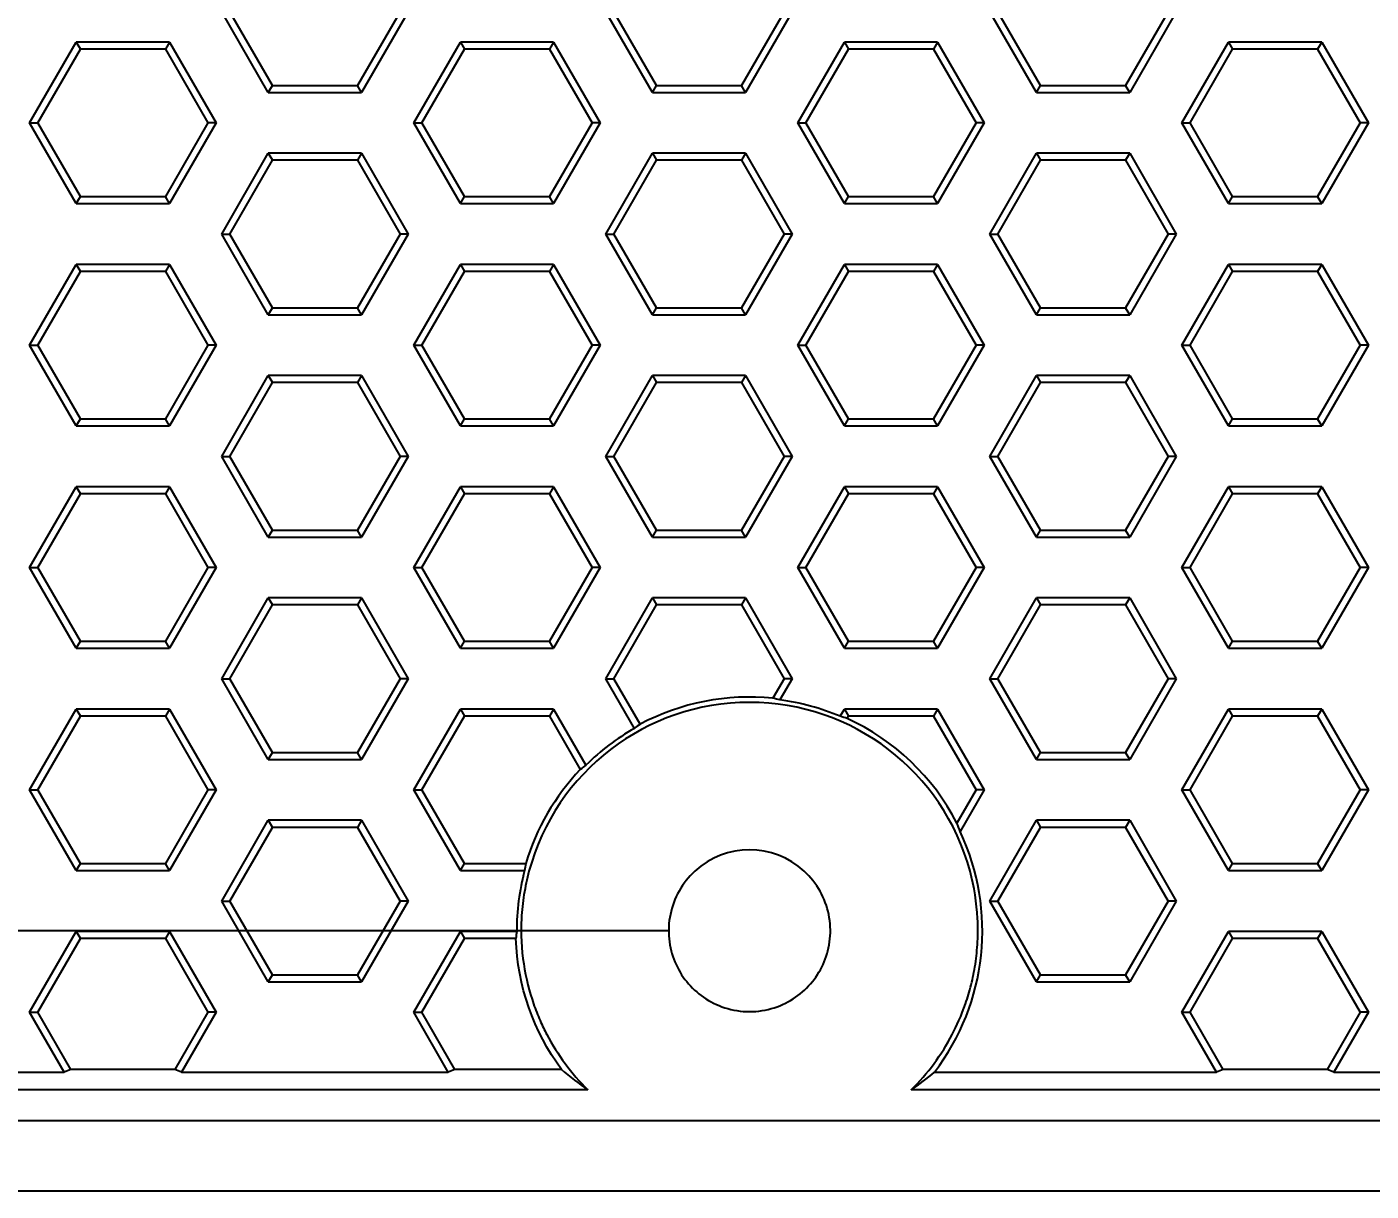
# Model space of a CAD drawing. Header units: inches. Extents: x 0.1 to 21.8, y 1.5 to 18.3.
# Drawn here: x 6.669 to 7.716, y 1.513 to 2.42 of the extents above; entities that cross this region are included whole.
import ezdxf

# ---------------------------------------------------------------- set-up
doc = ezdxf.new("R2010")
doc.units = ezdxf.units.IN
doc.header["$MEASUREMENT"] = 0
doc.layers.get('Defpoints').update_dxf_attribs({"color": 1})
doc.layers.add('Honeycomb', color=7, linetype='Continuous', true_color=0xffffff)
doc.styles.get("Standard").update_dxf_attribs({"font": 'Arial.ttf'})
doc.dimstyles.new('.1 DIM', dxfattribs={"dimscale": 0, "dimtxt": 0.15, "dimasz": 0.1, "dimexe": 0.18, "dimexo": 0.0625, "dimgap": 0.09, "dimtad": 0, "dimtih": 1, "dimtoh": 1, "dimdec": 5, "dimzin": 0, "dimdsep": 46, "dimlunit": 4, "dimtxsty": 'Standard', "dimcen": 0.09, "dimadec": 0, "dimazin": 0, "dimtfac": 1, "dimtdec": 5, "dimtofl": 0, "dimtmove": 0, "dimatfit": 3, "dimfxl": 1, "dimtolj": 1, "dimtzin": 0, "dimarcsym": 0})

# ---------------------------------------------------------------- blocks, each defined once
blk = doc.blocks.new('*D36')
at = {"layer": 'Defpoints', "color": 0, "lineweight": -2, "transparency": 16777216}
for p, q in [((7.1697, 3.1481), (4.7174, 3.1481)), ((4.8974, 3.0481), (4.8974, 2.8819)), ((4.8974, 1.816), (4.8974, 1.9822)), ((7.1697, 1.716), (4.7174, 1.716))]:
    blk.add_line(p, q, dxfattribs=at)
at = {"layer": 'Defpoints', "color": 0, "transparency": 16777216}
for p in [(7.2322, 3.1481), (4.8974, 1.716), (7.2322, 1.716)]:
    blk.add_point(p, dxfattribs=at)
for points in [[(4.8808, 3.0481), (4.9141, 3.0481), (4.8974, 3.1481)], [(4.8808, 1.816), (4.9141, 1.816), (4.8974, 1.716)]]:
    blk.add_solid(points, dxfattribs=at)
at = {"layer": 'Defpoints', "color": 0, "transparency": 16777216, "char_height": 0.15, "attachment_point": 5}
for s, insert in [('\\A1;1{\\H1x;\\S7/16;}"', (4.8974, 2.6965)), ('\\A1;[36.37 mm]', (4.8974, 2.2466))]:
    blk.add_mtext(s, dxfattribs=dict(at, insert=insert))

msp = doc.modelspace()

# ---------------------------------------------------------------- linework, layer by layer
at = {"layer": 'Honeycomb', "color": 250, "linetype": 'Continuous'}
for p, q in [((6.857355, 2.369156), (6.821031, 2.432072)), ((6.860534, 2.374662), (6.827388, 2.432072)), ((6.959972, 2.432072), (6.926826, 2.374662)), ((6.966329, 2.432072), (6.930005, 2.369156)), ((7.15655, 2.369156), (7.120226, 2.432072)), ((7.159729, 2.374662), (7.126583, 2.432072)), ((7.259167, 2.432072), (7.226021, 2.374662)), ((7.265524, 2.432072), (7.2292, 2.369156)), ((7.455745, 2.369156), (7.419421, 2.432072)), ((7.458924, 2.374662), (7.425778, 2.432072)), ((7.558362, 2.432072), (7.525216, 2.374662)), ((7.564719, 2.432072), (7.528395, 2.369156)), ((6.671433, 2.345463), (6.707758, 2.408379)), ((6.677791, 2.345463), (6.710937, 2.402873)), ((6.707758, 2.408379), (6.710937, 2.402873)), ((6.780407, 2.408379), (6.707758, 2.408379)), ((6.777228, 2.402873), (6.710937, 2.402873)), ((6.780407, 2.408379), (6.777228, 2.402873)), ((6.777228, 2.402873), (6.810374, 2.345463)), ((6.780407, 2.408379), (6.816732, 2.345463)), ((6.970628, 2.345463), (7.006953, 2.408379)), ((6.976986, 2.345463), (7.010132, 2.402873)), ((7.006953, 2.408379), (7.010132, 2.402873)), ((7.079602, 2.408379), (7.006953, 2.408379)), ((7.076423, 2.402873), (7.010132, 2.402873)), ((7.079602, 2.408379), (7.076423, 2.402873)), ((7.076423, 2.402873), (7.109569, 2.345463)), ((7.079602, 2.408379), (7.115927, 2.345463)), ((7.269823, 2.345463), (7.306148, 2.408379)), ((7.276181, 2.345463), (7.309327, 2.402873)), ((7.306148, 2.408379), (7.309327, 2.402873)), ((7.378797, 2.408379), (7.306148, 2.408379)), ((7.375618, 2.402873), (7.309327, 2.402873)), ((7.378797, 2.408379), (7.375618, 2.402873)), ((7.375618, 2.402873), (7.408764, 2.345463)), ((7.378797, 2.408379), (7.415122, 2.345463)), ((7.569018, 2.345463), (7.605343, 2.408379)), ((7.575376, 2.345463), (7.608522, 2.402873)), ((7.605343, 2.408379), (7.608522, 2.402873)), ((7.677992, 2.408379), (7.605343, 2.408379)), ((7.674814, 2.402873), (7.608522, 2.402873)), ((7.677992, 2.408379), (7.674814, 2.402873)), ((7.674814, 2.402873), (7.707959, 2.345463)), ((7.677992, 2.408379), (7.714317, 2.345463)), ((6.857355, 2.369156), (6.860534, 2.374662)), ((6.857355, 2.369156), (6.930005, 2.369156)), ((6.860534, 2.374662), (6.926826, 2.374662)), ((6.930005, 2.369156), (6.926826, 2.374662)), ((7.15655, 2.369156), (7.159729, 2.374662)), ((7.15655, 2.369156), (7.2292, 2.369156)), ((7.159729, 2.374662), (7.226021, 2.374662)), ((7.2292, 2.369156), (7.226021, 2.374662)), ((7.455745, 2.369156), (7.458924, 2.374662)), ((7.455745, 2.369156), (7.528395, 2.369156)), ((7.458924, 2.374662), (7.525216, 2.374662)), ((7.528395, 2.369156), (7.525216, 2.374662)), ((6.707758, 2.282547), (6.671433, 2.345463)), ((6.671433, 2.345463), (6.677791, 2.345463)), ((6.710937, 2.288053), (6.677791, 2.345463)), ((6.810374, 2.345463), (6.777228, 2.288053)), ((6.816732, 2.345463), (6.780407, 2.282547)), ((6.816732, 2.345463), (6.810374, 2.345463)), ((7.006953, 2.282547), (6.970628, 2.345463)), ((6.970628, 2.345463), (6.976986, 2.345463)), ((7.010132, 2.288053), (6.976986, 2.345463)), ((7.109569, 2.345463), (7.076423, 2.288053)), ((7.115927, 2.345463), (7.079602, 2.282547)), ((7.115927, 2.345463), (7.109569, 2.345463)), ((7.306148, 2.282547), (7.269823, 2.345463)), ((7.269823, 2.345463), (7.276181, 2.345463)), ((7.309327, 2.288053), (7.276181, 2.345463)), ((7.408764, 2.345463), (7.375618, 2.288053)), ((7.415122, 2.345463), (7.378797, 2.282547)), ((7.415122, 2.345463), (7.408764, 2.345463)), ((7.605343, 2.282547), (7.569018, 2.345463)), ((7.569018, 2.345463), (7.575376, 2.345463)), ((7.608522, 2.288053), (7.575376, 2.345463)), ((7.707959, 2.345463), (7.674814, 2.288053)), ((7.714317, 2.345463), (7.677992, 2.282547)), ((7.714317, 2.345463), (7.707959, 2.345463)), ((6.821031, 2.258854), (6.857355, 2.32177)), ((6.827388, 2.258854), (6.860534, 2.316264)), ((6.857355, 2.32177), (6.860534, 2.316264)), ((6.930005, 2.32177), (6.857355, 2.32177)), ((6.926826, 2.316264), (6.860534, 2.316264)), ((6.930005, 2.32177), (6.926826, 2.316264)), ((6.926826, 2.316264), (6.959972, 2.258854)), ((6.930005, 2.32177), (6.966329, 2.258854)), ((7.120226, 2.258854), (7.15655, 2.32177)), ((7.126583, 2.258854), (7.159729, 2.316264)), ((7.15655, 2.32177), (7.159729, 2.316264)), ((7.2292, 2.32177), (7.15655, 2.32177)), ((7.226021, 2.316264), (7.159729, 2.316264)), ((7.2292, 2.32177), (7.226021, 2.316264)), ((7.226021, 2.316264), (7.259167, 2.258854)), ((7.2292, 2.32177), (7.265524, 2.258854)), ((7.419421, 2.258854), (7.455745, 2.32177)), ((7.425778, 2.258854), (7.458924, 2.316264)), ((7.455745, 2.32177), (7.458924, 2.316264)), ((7.528395, 2.32177), (7.455745, 2.32177)), ((7.525216, 2.316264), (7.458924, 2.316264)), ((7.528395, 2.32177), (7.525216, 2.316264)), ((7.525216, 2.316264), (7.558362, 2.258854)), ((7.528395, 2.32177), (7.564719, 2.258854)), ((6.707758, 2.282547), (6.710937, 2.288053)), ((6.710937, 2.288053), (6.777228, 2.288053)), ((6.780407, 2.282547), (6.777228, 2.288053)), ((7.006953, 2.282547), (7.010132, 2.288053)), ((7.010132, 2.288053), (7.076423, 2.288053)), ((7.079602, 2.282547), (7.076423, 2.288053)), ((7.306148, 2.282547), (7.309327, 2.288053)), ((7.309327, 2.288053), (7.375618, 2.288053)), ((7.378797, 2.282547), (7.375618, 2.288053)), ((7.605343, 2.282547), (7.608522, 2.288053)), ((7.608522, 2.288053), (7.674814, 2.288053)), ((7.677992, 2.282547), (7.674814, 2.288053)), ((6.707758, 2.282547), (6.780407, 2.282547)), ((7.006953, 2.282547), (7.079602, 2.282547)), ((7.306148, 2.282547), (7.378797, 2.282547)), ((7.605343, 2.282547), (7.677992, 2.282547)), ((6.857355, 2.195938), (6.821031, 2.258854)), ((6.821031, 2.258854), (6.827388, 2.258854)), ((6.860534, 2.201444), (6.827388, 2.258854)), ((6.959972, 2.258854), (6.926826, 2.201444)), ((6.966329, 2.258854), (6.930005, 2.195938)), ((6.966329, 2.258854), (6.959972, 2.258854)), ((7.15655, 2.195938), (7.120226, 2.258854)), ((7.120226, 2.258854), (7.126583, 2.258854)), ((7.159729, 2.201444), (7.126583, 2.258854)), ((7.259167, 2.258854), (7.226021, 2.201444)), ((7.265524, 2.258854), (7.2292, 2.195938)), ((7.265524, 2.258854), (7.259167, 2.258854)), ((7.455745, 2.195938), (7.419421, 2.258854)), ((7.419421, 2.258854), (7.425778, 2.258854)), ((7.458924, 2.201444), (7.425778, 2.258854)), ((7.558362, 2.258854), (7.525216, 2.201444)), ((7.564719, 2.258854), (7.528395, 2.195938)), ((7.564719, 2.258854), (7.558362, 2.258854)), ((6.671433, 2.172245), (6.707758, 2.235161)), ((6.707758, 2.235161), (6.710937, 2.229655)), ((6.780407, 2.235161), (6.707758, 2.235161)), ((6.780407, 2.235161), (6.777228, 2.229655)), ((6.780407, 2.235161), (6.816732, 2.172245)), ((6.970628, 2.172245), (7.006953, 2.235161)), ((7.006953, 2.235161), (7.010132, 2.229655)), ((7.079602, 2.235161), (7.006953, 2.235161)), ((7.079602, 2.235161), (7.076423, 2.229655)), ((7.079602, 2.235161), (7.115927, 2.172245)), ((7.269823, 2.172245), (7.306148, 2.235161)), ((7.306148, 2.235161), (7.309327, 2.229655)), ((7.378797, 2.235161), (7.306148, 2.235161)), ((7.378797, 2.235161), (7.375618, 2.229655)), ((7.378797, 2.235161), (7.415122, 2.172245)), ((7.569018, 2.172245), (7.605343, 2.235161)), ((7.605343, 2.235161), (7.608522, 2.229655)), ((7.677992, 2.235161), (7.605343, 2.235161)), ((7.677992, 2.235161), (7.674814, 2.229655)), ((7.677992, 2.235161), (7.714317, 2.172245)), ((6.677791, 2.172245), (6.710937, 2.229655)), ((6.777228, 2.229655), (6.710937, 2.229655)), ((6.777228, 2.229655), (6.810374, 2.172245)), ((6.976986, 2.172245), (7.010132, 2.229655)), ((7.076423, 2.229655), (7.010132, 2.229655)), ((7.076423, 2.229655), (7.109569, 2.172245)), ((7.276181, 2.172245), (7.309327, 2.229655)), ((7.375618, 2.229655), (7.309327, 2.229655)), ((7.375618, 2.229655), (7.408764, 2.172245)), ((7.575376, 2.172245), (7.608522, 2.229655)), ((7.674814, 2.229655), (7.608522, 2.229655)), ((7.674814, 2.229655), (7.707959, 2.172245)), ((6.857355, 2.195938), (6.860534, 2.201444)), ((6.860534, 2.201444), (6.926826, 2.201444)), ((6.930005, 2.195938), (6.926826, 2.201444)), ((7.15655, 2.195938), (7.159729, 2.201444)), ((7.159729, 2.201444), (7.226021, 2.201444)), ((7.2292, 2.195938), (7.226021, 2.201444)), ((7.455745, 2.195938), (7.458924, 2.201444)), ((7.458924, 2.201444), (7.525216, 2.201444)), ((7.528395, 2.195938), (7.525216, 2.201444)), ((6.857355, 2.195938), (6.930005, 2.195938)), ((7.15655, 2.195938), (7.2292, 2.195938)), ((7.455745, 2.195938), (7.528395, 2.195938)), ((6.707758, 2.109329), (6.671433, 2.172245)), ((6.671433, 2.172245), (6.677791, 2.172245)), ((6.710937, 2.114834), (6.677791, 2.172245)), ((6.810374, 2.172245), (6.777228, 2.114834)), ((6.816732, 2.172245), (6.780407, 2.109329)), ((6.816732, 2.172245), (6.810374, 2.172245)), ((7.006953, 2.109329), (6.970628, 2.172245)), ((6.970628, 2.172245), (6.976986, 2.172245)), ((7.010132, 2.114834), (6.976986, 2.172245)), ((7.109569, 2.172245), (7.076423, 2.114834)), ((7.115927, 2.172245), (7.079602, 2.109329)), ((7.115927, 2.172245), (7.109569, 2.172245)), ((7.306148, 2.109329), (7.269823, 2.172245)), ((7.269823, 2.172245), (7.276181, 2.172245)), ((7.309327, 2.114834), (7.276181, 2.172245)), ((7.408764, 2.172245), (7.375618, 2.114834)), ((7.415122, 2.172245), (7.378797, 2.109329)), ((7.415122, 2.172245), (7.408764, 2.172245)), ((7.605343, 2.109329), (7.569018, 2.172245)), ((7.569018, 2.172245), (7.575376, 2.172245)), ((7.608522, 2.114834), (7.575376, 2.172245)), ((7.707959, 2.172245), (7.674814, 2.114834)), ((7.714317, 2.172245), (7.677992, 2.109329)), ((7.714317, 2.172245), (7.707959, 2.172245)), ((6.821031, 2.085636), (6.857355, 2.148552)), ((6.857355, 2.148552), (6.860534, 2.143046)), ((6.930005, 2.148552), (6.857355, 2.148552)), ((6.930005, 2.148552), (6.926826, 2.143046)), ((6.930005, 2.148552), (6.966329, 2.085636)), ((7.120226, 2.085636), (7.15655, 2.148552)), ((7.15655, 2.148552), (7.159729, 2.143046)), ((7.2292, 2.148552), (7.15655, 2.148552)), ((7.2292, 2.148552), (7.226021, 2.143046)), ((7.2292, 2.148552), (7.265524, 2.085636)), ((7.419421, 2.085636), (7.455745, 2.148552)), ((7.455745, 2.148552), (7.458924, 2.143046)), ((7.528395, 2.148552), (7.455745, 2.148552)), ((7.528395, 2.148552), (7.525216, 2.143046)), ((7.528395, 2.148552), (7.564719, 2.085636)), ((6.827388, 2.085636), (6.860534, 2.143046)), ((6.926826, 2.143046), (6.860534, 2.143046)), ((6.926826, 2.143046), (6.959972, 2.085636)), ((7.126583, 2.085636), (7.159729, 2.143046)), ((7.226021, 2.143046), (7.159729, 2.143046)), ((7.226021, 2.143046), (7.259167, 2.085636)), ((7.425778, 2.085636), (7.458924, 2.143046)), ((7.525216, 2.143046), (7.458924, 2.143046)), ((7.525216, 2.143046), (7.558362, 2.085636)), ((6.707758, 2.109329), (6.710937, 2.114834)), ((6.707758, 2.109329), (6.780407, 2.109329)), ((6.710937, 2.114834), (6.777228, 2.114834)), ((6.780407, 2.109329), (6.777228, 2.114834)), ((7.006953, 2.109329), (7.010132, 2.114834)), ((7.006953, 2.109329), (7.079602, 2.109329)), ((7.010132, 2.114834), (7.076423, 2.114834)), ((7.079602, 2.109329), (7.076423, 2.114834)), ((7.306148, 2.109329), (7.309327, 2.114834)), ((7.306148, 2.109329), (7.378797, 2.109329)), ((7.309327, 2.114834), (7.375618, 2.114834)), ((7.378797, 2.109329), (7.375618, 2.114834)), ((7.605343, 2.109329), (7.608522, 2.114834)), ((7.605343, 2.109329), (7.677992, 2.109329)), ((7.608522, 2.114834), (7.674814, 2.114834)), ((7.677992, 2.109329), (7.674814, 2.114834)), ((6.857355, 2.02272), (6.821031, 2.085636)), ((6.821031, 2.085636), (6.827388, 2.085636)), ((6.860534, 2.028225), (6.827388, 2.085636)), ((6.959972, 2.085636), (6.926826, 2.028225)), ((6.966329, 2.085636), (6.930005, 2.02272)), ((6.966329, 2.085636), (6.959972, 2.085636)), ((7.15655, 2.02272), (7.120226, 2.085636)), ((7.120226, 2.085636), (7.126583, 2.085636)), ((7.159729, 2.028225), (7.126583, 2.085636)), ((7.259167, 2.085636), (7.226021, 2.028225)), ((7.265524, 2.085636), (7.2292, 2.02272)), ((7.265524, 2.085636), (7.259167, 2.085636)), ((7.455745, 2.02272), (7.419421, 2.085636)), ((7.419421, 2.085636), (7.425778, 2.085636)), ((7.458924, 2.028225), (7.425778, 2.085636)), ((7.558362, 2.085636), (7.525216, 2.028225)), ((7.564719, 2.085636), (7.528395, 2.02272)), ((7.564719, 2.085636), (7.558362, 2.085636)), ((6.671433, 1.999027), (6.707758, 2.061943)), ((6.677791, 1.999027), (6.710937, 2.056437)), ((6.707758, 2.061943), (6.710937, 2.056437)), ((6.780407, 2.061943), (6.707758, 2.061943)), ((6.777228, 2.056437), (6.710937, 2.056437)), ((6.780407, 2.061943), (6.777228, 2.056437)), ((6.777228, 2.056437), (6.810374, 1.999027)), ((6.780407, 2.061943), (6.816732, 1.999027)), ((6.970628, 1.999027), (7.006953, 2.061943)), ((6.976986, 1.999027), (7.010132, 2.056437)), ((7.006953, 2.061943), (7.010132, 2.056437)), ((7.079602, 2.061943), (7.006953, 2.061943)), ((7.076423, 2.056437), (7.010132, 2.056437)), ((7.079602, 2.061943), (7.076423, 2.056437)), ((7.076423, 2.056437), (7.109569, 1.999027)), ((7.079602, 2.061943), (7.115927, 1.999027)), ((7.269823, 1.999027), (7.306148, 2.061943)), ((7.276181, 1.999027), (7.309327, 2.056437)), ((7.306148, 2.061943), (7.309327, 2.056437)), ((7.378797, 2.061943), (7.306148, 2.061943)), ((7.375618, 2.056437), (7.309327, 2.056437)), ((7.378797, 2.061943), (7.375618, 2.056437)), ((7.375618, 2.056437), (7.408764, 1.999027)), ((7.378797, 2.061943), (7.415122, 1.999027)), ((7.569018, 1.999027), (7.605343, 2.061943)), ((7.575376, 1.999027), (7.608522, 2.056437)), ((7.605343, 2.061943), (7.608522, 2.056437)), ((7.677992, 2.061943), (7.605343, 2.061943)), ((7.674814, 2.056437), (7.608522, 2.056437)), ((7.677992, 2.061943), (7.674814, 2.056437)), ((7.674814, 2.056437), (7.707959, 1.999027)), ((7.677992, 2.061943), (7.714317, 1.999027)), ((6.857355, 2.02272), (6.860534, 2.028225)), ((6.857355, 2.02272), (6.930005, 2.02272)), ((6.860534, 2.028225), (6.926826, 2.028225)), ((6.930005, 2.02272), (6.926826, 2.028225)), ((7.15655, 2.02272), (7.159729, 2.028225)), ((7.15655, 2.02272), (7.2292, 2.02272)), ((7.159729, 2.028225), (7.226021, 2.028225)), ((7.2292, 2.02272), (7.226021, 2.028225)), ((7.455745, 2.02272), (7.458924, 2.028225)), ((7.455745, 2.02272), (7.528395, 2.02272)), ((7.458924, 2.028225), (7.525216, 2.028225)), ((7.528395, 2.02272), (7.525216, 2.028225)), ((6.707758, 1.936111), (6.671433, 1.999027)), ((6.671433, 1.999027), (6.677791, 1.999027)), ((6.710937, 1.941616), (6.677791, 1.999027)), ((6.810374, 1.999027), (6.777228, 1.941616)), ((6.816732, 1.999027), (6.780407, 1.936111)), ((6.816732, 1.999027), (6.810374, 1.999027)), ((7.006953, 1.936111), (6.970628, 1.999027)), ((6.970628, 1.999027), (6.976986, 1.999027)), ((7.010132, 1.941616), (6.976986, 1.999027)), ((7.109569, 1.999027), (7.076423, 1.941616)), ((7.115927, 1.999027), (7.079602, 1.936111)), ((7.115927, 1.999027), (7.109569, 1.999027)), ((7.306148, 1.936111), (7.269823, 1.999027)), ((7.269823, 1.999027), (7.276181, 1.999027)), ((7.309327, 1.941616), (7.276181, 1.999027)), ((7.408764, 1.999027), (7.375618, 1.941616)), ((7.415122, 1.999027), (7.378797, 1.936111)), ((7.415122, 1.999027), (7.408764, 1.999027)), ((7.605343, 1.936111), (7.569018, 1.999027)), ((7.569018, 1.999027), (7.575376, 1.999027)), ((7.608522, 1.941616), (7.575376, 1.999027)), ((7.707959, 1.999027), (7.674814, 1.941616)), ((7.714317, 1.999027), (7.677992, 1.936111)), ((7.714317, 1.999027), (7.707959, 1.999027)), ((6.821031, 1.912418), (6.857355, 1.975334)), ((6.827388, 1.912418), (6.860534, 1.969828)), ((6.857355, 1.975334), (6.860534, 1.969828)), ((6.930005, 1.975334), (6.857355, 1.975334)), ((6.926826, 1.969828), (6.860534, 1.969828)), ((6.930005, 1.975334), (6.926826, 1.969828)), ((6.926826, 1.969828), (6.959972, 1.912418)), ((6.930005, 1.975334), (6.966329, 1.912418)), ((7.120226, 1.912418), (7.15655, 1.975334)), ((7.126583, 1.912418), (7.159729, 1.969828)), ((7.15655, 1.975334), (7.159729, 1.969828)), ((7.2292, 1.975334), (7.15655, 1.975334)), ((7.226021, 1.969828), (7.159729, 1.969828)), ((7.2292, 1.975334), (7.226021, 1.969828)), ((7.226021, 1.969828), (7.259167, 1.912418)), ((7.2292, 1.975334), (7.265524, 1.912418)), ((7.419421, 1.912418), (7.455745, 1.975334)), ((7.425778, 1.912418), (7.458924, 1.969828)), ((7.455745, 1.975334), (7.458924, 1.969828)), ((7.528395, 1.975334), (7.455745, 1.975334)), ((7.525216, 1.969828), (7.458924, 1.969828)), ((7.528395, 1.975334), (7.525216, 1.969828)), ((7.525216, 1.969828), (7.558362, 1.912418)), ((7.528395, 1.975334), (7.564719, 1.912418)), ((6.707758, 1.936111), (6.710937, 1.941616)), ((6.710937, 1.941616), (6.777228, 1.941616)), ((6.780407, 1.936111), (6.777228, 1.941616)), ((7.006953, 1.936111), (7.010132, 1.941616)), ((7.010132, 1.941616), (7.076423, 1.941616)), ((7.079602, 1.936111), (7.076423, 1.941616)), ((7.306148, 1.936111), (7.309327, 1.941616)), ((7.309327, 1.941616), (7.375618, 1.941616)), ((7.378797, 1.936111), (7.375618, 1.941616)), ((7.605343, 1.936111), (7.608522, 1.941616)), ((7.608522, 1.941616), (7.674814, 1.941616)), ((7.677992, 1.936111), (7.674814, 1.941616)), ((6.707758, 1.936111), (6.780407, 1.936111)), ((7.006953, 1.936111), (7.079602, 1.936111)), ((7.306148, 1.936111), (7.378797, 1.936111)), ((7.605343, 1.936111), (7.677992, 1.936111)), ((6.857355, 1.849501), (6.821031, 1.912418)), ((6.821031, 1.912418), (6.827388, 1.912418)), ((6.860534, 1.855007), (6.827388, 1.912418)), ((6.959972, 1.912418), (6.926826, 1.855007)), ((6.966329, 1.912418), (6.930005, 1.849501)), ((6.966329, 1.912418), (6.959972, 1.912418)), ((7.142573, 1.87371), (7.120226, 1.912418)), ((7.120226, 1.912418), (7.126583, 1.912418)), ((7.147057, 1.876955), (7.126583, 1.912418)), ((7.259167, 1.912418), (7.250385, 1.897207)), ((7.265524, 1.912418), (7.255969, 1.895868)), ((7.265524, 1.912418), (7.259167, 1.912418)), ((7.455745, 1.849501), (7.419421, 1.912418)), ((7.419421, 1.912418), (7.425778, 1.912418)), ((7.458924, 1.855007), (7.425778, 1.912418)), ((7.558362, 1.912418), (7.525216, 1.855007)), ((7.564719, 1.912418), (7.528395, 1.849501)), ((7.564719, 1.912418), (7.558362, 1.912418)), ((6.671433, 1.825808), (6.707758, 1.888725)), ((6.707758, 1.888725), (6.710937, 1.883219)), ((6.780407, 1.888725), (6.707758, 1.888725)), ((6.780407, 1.888725), (6.777228, 1.883219)), ((6.780407, 1.888725), (6.816732, 1.825808)), ((6.970628, 1.825808), (7.006953, 1.888725)), ((7.006953, 1.888725), (7.010132, 1.883219)), ((7.079602, 1.888725), (7.006953, 1.888725)), ((7.079602, 1.888725), (7.076423, 1.883219)), ((7.079602, 1.888725), (7.10479, 1.845098)), ((7.302899, 1.883098), (7.306148, 1.888725)), ((7.306148, 1.888725), (7.309327, 1.883219)), ((7.378797, 1.888725), (7.306148, 1.888725)), ((7.378797, 1.888725), (7.375618, 1.883219)), ((7.378797, 1.888725), (7.415122, 1.825808)), ((7.569018, 1.825808), (7.605343, 1.888725)), ((7.605343, 1.888725), (7.608522, 1.883219)), ((7.677992, 1.888725), (7.605343, 1.888725)), ((7.677992, 1.888725), (7.674814, 1.883219)), ((7.677992, 1.888725), (7.714317, 1.825808)), ((6.677791, 1.825808), (6.710937, 1.883219)), ((6.777228, 1.883219), (6.710937, 1.883219)), ((6.777228, 1.883219), (6.810374, 1.825808)), ((6.976986, 1.825808), (7.010132, 1.883219)), ((7.076423, 1.883219), (7.010132, 1.883219)), ((7.076423, 1.883219), (7.10043, 1.841639)), ((7.308311, 1.881461), (7.309327, 1.883219)), ((7.375618, 1.883219), (7.309327, 1.883219)), ((7.375618, 1.883219), (7.408764, 1.825808)), ((7.575376, 1.825808), (7.608522, 1.883219)), ((7.674814, 1.883219), (7.608522, 1.883219)), ((7.674814, 1.883219), (7.707959, 1.825808)), ((6.857355, 1.849501), (6.860534, 1.855007)), ((6.860534, 1.855007), (6.926826, 1.855007)), ((6.930005, 1.849501), (6.926826, 1.855007)), ((7.455745, 1.849501), (7.458924, 1.855007)), ((7.458924, 1.855007), (7.525216, 1.855007)), ((7.528395, 1.849501), (7.525216, 1.855007)), ((6.857355, 1.849501), (6.930005, 1.849501)), ((7.455745, 1.849501), (7.528395, 1.849501)), ((6.707758, 1.762892), (6.671433, 1.825808)), ((6.671433, 1.825808), (6.677791, 1.825808)), ((6.710937, 1.768398), (6.677791, 1.825808)), ((6.810374, 1.825808), (6.777228, 1.768398)), ((6.816732, 1.825808), (6.780407, 1.762892)), ((6.816732, 1.825808), (6.810374, 1.825808)), ((7.006953, 1.762892), (6.970628, 1.825808)), ((6.970628, 1.825808), (6.976986, 1.825808)), ((7.010132, 1.768398), (6.976986, 1.825808)), ((7.408764, 1.825808), (7.393829, 1.799939)), ((7.415122, 1.825808), (7.39635, 1.793294)), ((7.415122, 1.825808), (7.408764, 1.825808)), ((7.605343, 1.762892), (7.569018, 1.825808)), ((7.569018, 1.825808), (7.575376, 1.825808)), ((7.608522, 1.768398), (7.575376, 1.825808)), ((7.707959, 1.825808), (7.674814, 1.768398)), ((7.714317, 1.825808), (7.677992, 1.762892)), ((7.714317, 1.825808), (7.707959, 1.825808)), ((6.821031, 1.739199), (6.857355, 1.802115)), ((6.857355, 1.802115), (6.860534, 1.79661)), ((6.930005, 1.802115), (6.857355, 1.802115)), ((6.930005, 1.802115), (6.926826, 1.79661)), ((6.930005, 1.802115), (6.966329, 1.739199)), ((7.419421, 1.739199), (7.455745, 1.802115)), ((7.455745, 1.802115), (7.458924, 1.79661)), ((7.528395, 1.802115), (7.455745, 1.802115)), ((7.528395, 1.802115), (7.525216, 1.79661)), ((7.528395, 1.802115), (7.564719, 1.739199)), ((6.827388, 1.739199), (6.860534, 1.79661)), ((6.926826, 1.79661), (6.860534, 1.79661)), ((6.926826, 1.79661), (6.959972, 1.739199)), ((7.425778, 1.739199), (7.458924, 1.79661)), ((7.525216, 1.79661), (7.458924, 1.79661)), ((7.525216, 1.79661), (7.558362, 1.739199)), ((6.707758, 1.762892), (6.710937, 1.768398)), ((6.707758, 1.762892), (6.780407, 1.762892)), ((6.710937, 1.768398), (6.777228, 1.768398)), ((6.780407, 1.762892), (6.777228, 1.768398)), ((7.006953, 1.762892), (7.010132, 1.768398)), ((7.006953, 1.762892), (7.057018, 1.762892)), ((7.010132, 1.768398), (7.057866, 1.768398)), ((7.605343, 1.762892), (7.608522, 1.768398)), ((7.605343, 1.762892), (7.677992, 1.762892)), ((7.608522, 1.768398), (7.674814, 1.768398)), ((7.677992, 1.762892), (7.674814, 1.768398)), ((6.857355, 1.676283), (6.821031, 1.739199)), ((6.821031, 1.739199), (6.827388, 1.739199)), ((6.860534, 1.681789), (6.827388, 1.739199)), ((6.959972, 1.739199), (6.926826, 1.681789)), ((6.966329, 1.739199), (6.930005, 1.676283)), ((6.966329, 1.739199), (6.959972, 1.739199)), ((7.455745, 1.676283), (7.419421, 1.739199)), ((7.419421, 1.739199), (7.425778, 1.739199)), ((7.458924, 1.681789), (7.425778, 1.739199)), ((7.558362, 1.739199), (7.525216, 1.681789)), ((7.564719, 1.739199), (7.528395, 1.676283)), ((7.564719, 1.739199), (7.558362, 1.739199)), ((6.671433, 1.65259), (6.707758, 1.715506)), ((6.677791, 1.65259), (6.710937, 1.710001)), ((6.707758, 1.715506), (6.710937, 1.710001)), ((6.780407, 1.715506), (6.707758, 1.715506)), ((6.777228, 1.710001), (6.710937, 1.710001)), ((6.780407, 1.715506), (6.777228, 1.710001)), ((6.777228, 1.710001), (6.810374, 1.65259)), ((6.780407, 1.715506), (6.816732, 1.65259)), ((6.970628, 1.65259), (7.006953, 1.715506)), ((6.976986, 1.65259), (7.010132, 1.710001)), ((7.006953, 1.715506), (7.010132, 1.710001)), ((7.050865, 1.715506), (7.006953, 1.715506)), ((7.050278, 1.710001), (7.010132, 1.710001)), ((7.569018, 1.65259), (7.605343, 1.715506)), ((7.575376, 1.65259), (7.608522, 1.710001)), ((7.605343, 1.715506), (7.608522, 1.710001)), ((7.677992, 1.715506), (7.605343, 1.715506)), ((7.674814, 1.710001), (7.608522, 1.710001)), ((7.677992, 1.715506), (7.674814, 1.710001)), ((7.674814, 1.710001), (7.707959, 1.65259)), ((7.677992, 1.715506), (7.714317, 1.65259)), ((6.857355, 1.676283), (6.860534, 1.681789)), ((6.857355, 1.676283), (6.930005, 1.676283)), ((6.860534, 1.681789), (6.926826, 1.681789)), ((6.930005, 1.676283), (6.926826, 1.681789)), ((7.455745, 1.676283), (7.458924, 1.681789)), ((7.455745, 1.676283), (7.528395, 1.676283)), ((7.458924, 1.681789), (7.525216, 1.681789)), ((7.528395, 1.676283), (7.525216, 1.681789)), ((6.698383, 1.605912), (6.671433, 1.65259)), ((6.671433, 1.65259), (6.677791, 1.65259)), ((6.70355, 1.607974), (6.677791, 1.65259)), ((6.810374, 1.65259), (6.784615, 1.607974)), ((6.816732, 1.65259), (6.789782, 1.605912)), ((6.816732, 1.65259), (6.810374, 1.65259)), ((6.997578, 1.605912), (6.970628, 1.65259)), ((6.970628, 1.65259), (6.976986, 1.65259)), ((7.002745, 1.607974), (6.976986, 1.65259)), ((7.595968, 1.605912), (7.569018, 1.65259)), ((7.569018, 1.65259), (7.575376, 1.65259)), ((7.601135, 1.607974), (7.575376, 1.65259)), ((7.707959, 1.65259), (7.6822, 1.607974)), ((7.714317, 1.65259), (7.687367, 1.605912)), ((7.714317, 1.65259), (7.707959, 1.65259)), ((6.490587, 1.605912), (6.698383, 1.605912)), ((6.70355, 1.607974), (6.698383, 1.605912)), ((6.784615, 1.607974), (6.70355, 1.607974)), ((6.789782, 1.605912), (6.784615, 1.607974)), ((6.789782, 1.605912), (6.997578, 1.605912)), ((7.002745, 1.607974), (6.997578, 1.605912)), ((7.085724, 1.607974), (7.002745, 1.607974)), ((7.376354, 1.605912), (7.595968, 1.605912)), ((7.601135, 1.607974), (7.595968, 1.605912)), ((7.6822, 1.607974), (7.601135, 1.607974)), ((7.687367, 1.605912), (7.6822, 1.607974)), ((7.687367, 1.605912), (7.895163, 1.605912)), ((7.106297, 1.592035), (5.809515, 1.592035)), ((16.003413, 1.592035), (7.358189, 1.592035)), ((5.734299, 1.568139), (17.627303, 1.568139)), ((17.607626, 1.513195), (5.753976, 1.513195))]:
    msp.add_line(p, q, dxfattribs=at)
for radius, start, end in [(0.182065, 84.281158, 117.89705), (0.181378, 67.073261, 82.483507), (0.177942, 15.091519, 164.908481), (0.182065, 27.43717, 65.303605), (0.181378, 119.628765, 134.643257), (0.182065, 136.384756, 163.28957), (0.181378, 322.61153, 25.206665), (0.062988, 47.3513, 132.6487), (0.181378, 165.032613, 180.171074)]:
    msp.add_arc((7.232243, 1.716048), radius, start, end, dxfattribs=at)
at = {"layer": 'Honeycomb', "color": 250, "linetype": 'Continuous', "extrusion": (0, 0, -1)}
msp.add_arc((-7.232243, 1.716048), 0.182065, 323.587105, 358.096574, dxfattribs=at)
at = {"layer": 'Honeycomb', "color": 250, "linetype": 'Continuous'}
for centre, major_axis, ratio, start_param, end_param in [((7.21328, 1.726996), (0.151948, -0.087727), 0.99218181, 1.8447341, 1.87748587), ((7.25214, 1.727536), (0.159434, 0.09205), 0.9921818, 1.65942092, 1.68948982), ((7.252462, 1.704374), (0.162017, -0.093537), 0.99218143, 1.78722276, 1.81746088), ((7.212958, 1.704914), (0.15453, 0.089217), 0.99218211, 1.70335781, 1.73455649), ((7.210911, 1.728364), (0.170926, -0.098685), 0.9921819, 0.86428393, 0.90040939), ((7.232243, 1.738301), (0, -0.178309), 0.99218196, 4.5427844, 4.57403278), ((7.232243, 1.693062), (0.000001, -0.184179), 0.99218247, 4.59021789, 4.62028468), ((7.232243, 1.797808), (0, 0.24533), 0.94283297, 2.45559834, 2.5657983), ((7.232243, 1.797808), (0, -0.24533), 0.94283297, 0.57579436, 0.67261741)]:
    msp.add_ellipse(centre, major_axis=major_axis, ratio=ratio, start_param=start_param, end_param=end_param, dxfattribs=at)
for points, knots in [([(7.060437, 1.762377), (7.05881, 1.756341), (7.057512, 1.750256), (7.055564, 1.737997), (7.054912, 1.731772), (7.053953, 1.713387), (7.05461, 1.70157), (7.05803, 1.678897), (7.060777, 1.668366), (7.065572, 1.654507), (7.067287, 1.65018), (7.070804, 1.642165), (7.072606, 1.638482), (7.074317, 1.635235)], [0, 0, 0, 0, 0.125, 0.125, 0.25, 0.25, 0.5, 0.5, 0.75, 0.75, 0.875, 0.875, 1, 1, 1, 1]), ([(7.189568, 1.762377), (7.184684, 1.757878), (7.180623, 1.752744), (7.17413, 1.74123), (7.171858, 1.735112), (7.169238, 1.722382), (7.16894, 1.715979), (7.170208, 1.703439), (7.171763, 1.697428), (7.176444, 1.686198), (7.179558, 1.681016), (7.187051, 1.671769), (7.191484, 1.667651), (7.201356, 1.660825), (7.206963, 1.658008), (7.219039, 1.654133), (7.225649, 1.653065), (7.238734, 1.653054), (7.245346, 1.654109), (7.257481, 1.657986), (7.263056, 1.66078), (7.272994, 1.66764), (7.277429, 1.671763), (7.284922, 1.681008), (7.288062, 1.686246), (7.292703, 1.697381), (7.294273, 1.703432), (7.295543, 1.715922), (7.295265, 1.72225), (7.292649, 1.735058), (7.290388, 1.741154), (7.283914, 1.752671), (7.279809, 1.757871), (7.274918, 1.762377)], [0, 0, 0, 0, 0.0625, 0.0625, 0.125, 0.125, 0.1875, 0.1875, 0.25, 0.25, 0.3125, 0.3125, 0.375, 0.375, 0.4375, 0.4375, 0.5, 0.5, 0.5625, 0.5625, 0.625, 0.625, 0.6875, 0.6875, 0.75, 0.75, 0.8125, 0.8125, 0.875, 0.875, 0.9375, 0.9375, 1, 1, 1, 1]), ([(7.390168, 1.635235), (7.393612, 1.641768), (7.397272, 1.649769), (7.40211, 1.663742), (7.403613, 1.668736), (7.406198, 1.67909), (7.407295, 1.684487), (7.408997, 1.695712), (7.409604, 1.701595), (7.410208, 1.713487), (7.410211, 1.719504), (7.409265, 1.737753), (7.407295, 1.750338), (7.404048, 1.762377)], [0, 0, 0, 0, 0.25, 0.25, 0.375, 0.375, 0.5, 0.5, 0.625, 0.625, 0.75, 0.75, 1, 1, 1, 1])]:
    msp.add_open_spline(points, degree=3, knots=knots, dxfattribs=at)
for points in [[(7.074317, 1.635235), (7.082648, 1.619431), (7.093264, 1.604966), (7.106297, 1.592035)], [(7.358189, 1.592035), (7.371233, 1.604977), (7.381846, 1.619447), (7.390168, 1.635235)]]:
    msp.add_open_spline(points, degree=3, dxfattribs=at)

# ---------------------------------------------------------------- dimensions: what is measured, and where the dimension line sits
at = {"layer": 'Defpoints'}
dim = msp.add_linear_dim(base=(4.897423, 1.716048), p1=(7.232243, 3.148096), p2=(7.232243, 1.716048), angle=90, dimstyle='.1 DIM', override={"dimscale": 1, "dimpost": '\\X'}, dxfattribs=at)
dim.commit()
dim.dimension.update_dxf_attribs({"geometry": '*D36', "text_midpoint": (4.897423, 2.432072)})

doc.saveas('drawing.dxf')
